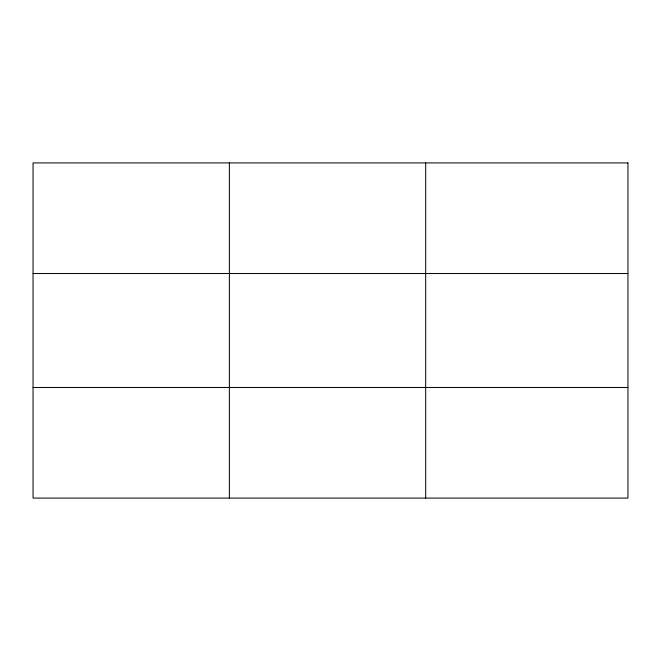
<?xml version="1.0" encoding="UTF-8"?>
<svg xmlns="http://www.w3.org/2000/svg" width="661" height="661" viewBox="0 0 661 661"><rect width="100%" height="100%" fill="white"/><g stroke="black" fill="none" stroke-linecap="round" stroke-linejoin="round"><path stroke-width="0.99" d="M229.367 498.08L229.367 162.92M425.684 498.08L425.684 162.92M33.05 273.522L627.95 273.522M33.05 387.478L627.95 387.478M627.95 162.92L627.95 498.08L33.05 498.08L33.05 162.92L627.95 162.92"/></g></svg>
